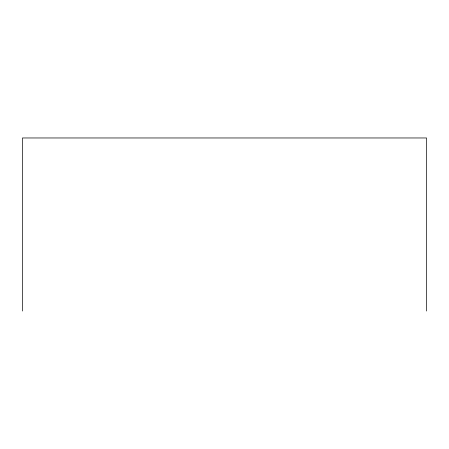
<?xml version="1.0" encoding="UTF-8"?>
<svg xmlns="http://www.w3.org/2000/svg" width="449" height="449" viewBox="0 0 449 449"><rect width="100%" height="100%" fill="white"/><g stroke="black" fill="none" stroke-linecap="round" stroke-linejoin="round"><path stroke-width="0.67" d="M426.55 311.034L426.55 137.966L22.45 137.966L22.45 311.034"/></g></svg>
